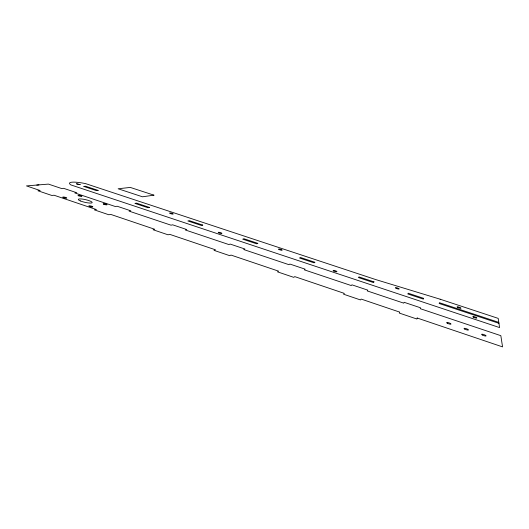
<?xml version="1.0" encoding="UTF-8"?>
<svg xmlns="http://www.w3.org/2000/svg" width="529" height="529" viewBox="0 0 529 529"><rect width="100%" height="100%" fill="white"/><g stroke="black" fill="none" stroke-linecap="round" stroke-linejoin="round"><path stroke-width="0.79" d="M36.752 185.077L38.954 184.905M498.801 322.386L439.374 302.694L439.202 303.507L498.946 323.318M417.176 318.015L416.852 319.013L399.316 313.075L399.745 312.123L361.175 299.077L360.527 299.95L343.579 294.21L344.319 293.383L294.779 276.627L293.767 277.355L277.5 271.846L278.591 271.159L231.008 255.071L229.665 255.659L214.04 250.369L215.462 249.814L169.723 234.347L168.07 234.81L153.046 229.725L154.772 229.288L110.773 214.417L108.835 214.761L94.38 209.868L96.39 209.55L54.031 195.227L51.829 195.466L37.916 190.757L40.178 190.546L26.45 185.904L48.423 184.105L61.569 188.509L63.592 188.317L76.798 192.741L74.834 192.953L115.335 206.522L117.127 206.237L130.808 210.813L129.076 211.124L171.072 225.195L172.606 224.805L186.797 229.56L185.329 229.97L228.892 244.563L230.161 244.074L244.881 249L243.684 249.523L288.92 264.672L289.892 264.064L305.173 269.182L304.281 269.823L351.276 285.567L351.924 284.833L367.814 290.15L367.245 290.917L403.746 303.143L404.123 302.304L420.522 307.792L420.238 308.672L500.837 335.67L502.55 346.885L417.176 318.015M423.617 298.336L423.365 299.116L407.846 293.965L408.183 293.218L423.617 298.336M373.963 281.871L373.454 282.552L358.397 277.553L358.979 276.905L373.963 281.871M80.15 184.654L76.52 183.834L80.15 184.654M314.834 262.265L314.041 262.834L299.52 258.013L300.386 257.478L314.834 262.265M257.795 243.353L256.73 243.816L242.718 239.168L243.843 238.724L257.795 243.353M202.726 225.089L201.41 225.46L187.881 220.97L189.256 220.626L202.726 225.089M149.535 207.454L147.988 207.732L134.915 203.394L136.515 203.136L149.535 207.454M153.919 195.155L142.493 196.795L118.119 188.774L130.293 187.425L153.919 195.155M98.123 190.407L96.364 190.599L83.727 186.406L85.539 186.234L98.123 190.407M440.128 299.202L375.683 279.557L85.553 183.609A18.601 3.273 13.1 0 0 70.846 184.905L499.594 327.583L498.186 318.372L440.128 299.202M89.394 206.389A2.083 0.417 12.9 0 0 92.787 206.938A2.083 0.417 12.9 0 0 90.274 205.874A2.083 0.417 12.9 0 0 89.394 206.389M78.563 195.776A1.997 0.377 12.9 0 0 81.83 196.325A1.997 0.377 12.9 0 0 79.449 195.327A1.997 0.377 12.9 0 0 78.563 195.776M80.362 200.927A7.142 1.382 12.9 0 0 91.986 202.825A7.142 1.382 12.9 0 0 83.37 199.215A7.142 1.382 12.9 0 0 80.362 200.927M63.295 197.575A2.083 0.403 12.6 0 0 66.727 198.137A2.083 0.403 12.6 0 0 64.28 197.099A2.083 0.403 12.6 0 0 63.295 197.575M103.816 204.247A1.997 0.384 13.2 0 0 107.043 204.783A1.997 0.384 13.2 0 0 104.59 203.758A1.997 0.384 13.2 0 0 103.816 204.247M464.7 329.045A2.314 0.496 19.4 0 0 468.37 330.043A2.314 0.496 19.4 0 0 465.705 328.502A2.314 0.496 19.4 0 0 464.7 329.045M447.25 323.173A2.288 0.496 19.1 0 0 450.906 324.165A2.288 0.496 19.1 0 0 448.327 322.657A2.288 0.496 19.1 0 0 447.25 323.173M482.336 334.983A2.347 0.496 19.7 0 0 486.019 335.981A2.347 0.496 19.7 0 0 483.261 334.407A2.347 0.496 19.7 0 0 482.336 334.983M170.312 213.544A1.851 0.344 14.3 0 0 173.201 214.02A1.851 0.344 14.3 0 0 170.768 213.042A1.851 0.344 14.3 0 0 170.312 213.544M219.026 232.932A1.904 0.377 15 0 0 221.909 233.382A1.904 0.377 15 0 0 219.284 232.33A1.904 0.377 15 0 0 219.026 232.932M279.087 249.543A1.898 0.377 16 0 0 282.136 250.204A1.898 0.377 16 0 0 279.901 249.113A1.898 0.377 16 0 0 279.087 249.543M333.792 271.033A1.977 0.403 16.9 0 0 336.887 271.688A1.977 0.403 16.9 0 0 334.394 270.491A1.977 0.403 16.9 0 0 333.792 271.033M396.168 288.338A1.997 0.397 17.9 0 0 399.17 288.966A1.997 0.397 17.9 0 0 396.492 287.716A1.997 0.397 17.9 0 0 396.168 288.338M473.402 317.149A2.136 0.423 19.2 0 0 476.781 318.068A2.136 0.423 19.2 0 0 474.288 316.699A2.136 0.423 19.2 0 0 473.402 317.149M457.618 307.382A2.056 0.397 18.8 0 0 460.898 308.275A2.056 0.397 18.8 0 0 458.544 306.985A2.056 0.397 18.8 0 0 457.618 307.382"/></g></svg>
